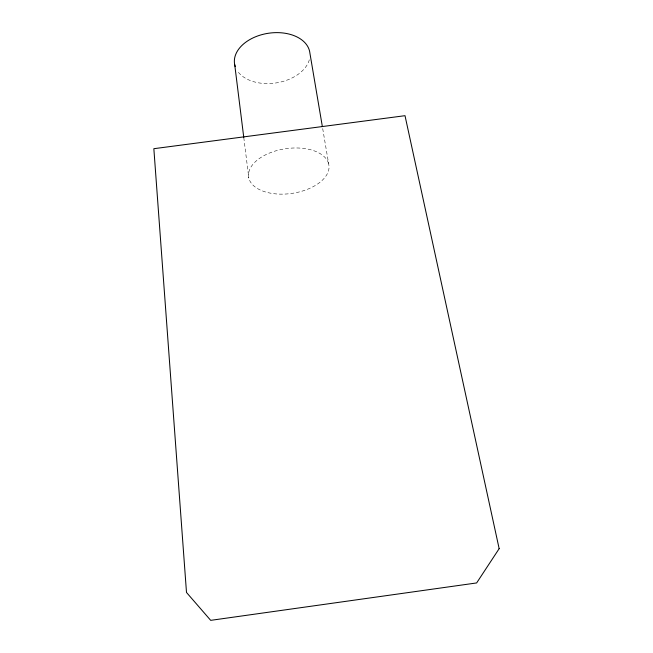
<?xml version="1.0" encoding="UTF-8"?>
<svg xmlns="http://www.w3.org/2000/svg" width="653" height="653" viewBox="0 0 653 653"><rect width="100%" height="100%" fill="white"/><g stroke="black" fill="none" stroke-linecap="round" stroke-linejoin="round"><path stroke-width="0.49" stroke-dasharray="3.27 2.45" d="M322.696 128.576L328.998 165.772A40.584 22.561 -8.4 0 1 270.497 193.166A40.584 22.561 -8.4 0 1 266.824 154.222A40.584 22.561 -8.4 0 1 328.998 165.772M243.781 137.538L248.817 177.983M309.326 59.79A38.062 25.124 -8.5 0 1 276.137 82.923A38.062 25.124 -8.5 0 1 237.341 70.859"/><path stroke-width="0.98" d="M322.353 126.568L309.914 53.187A38.062 25.124 -8.5 0 0 266.824 33.523A38.062 25.124 -8.5 0 0 235.219 66.557M234.729 64.745L243.781 137.538M499.153 548.667L476.641 582.941L210.699 620.35L186.497 592.459L153.847 148.696L405.007 115.687L499.153 548.667"/></g></svg>
